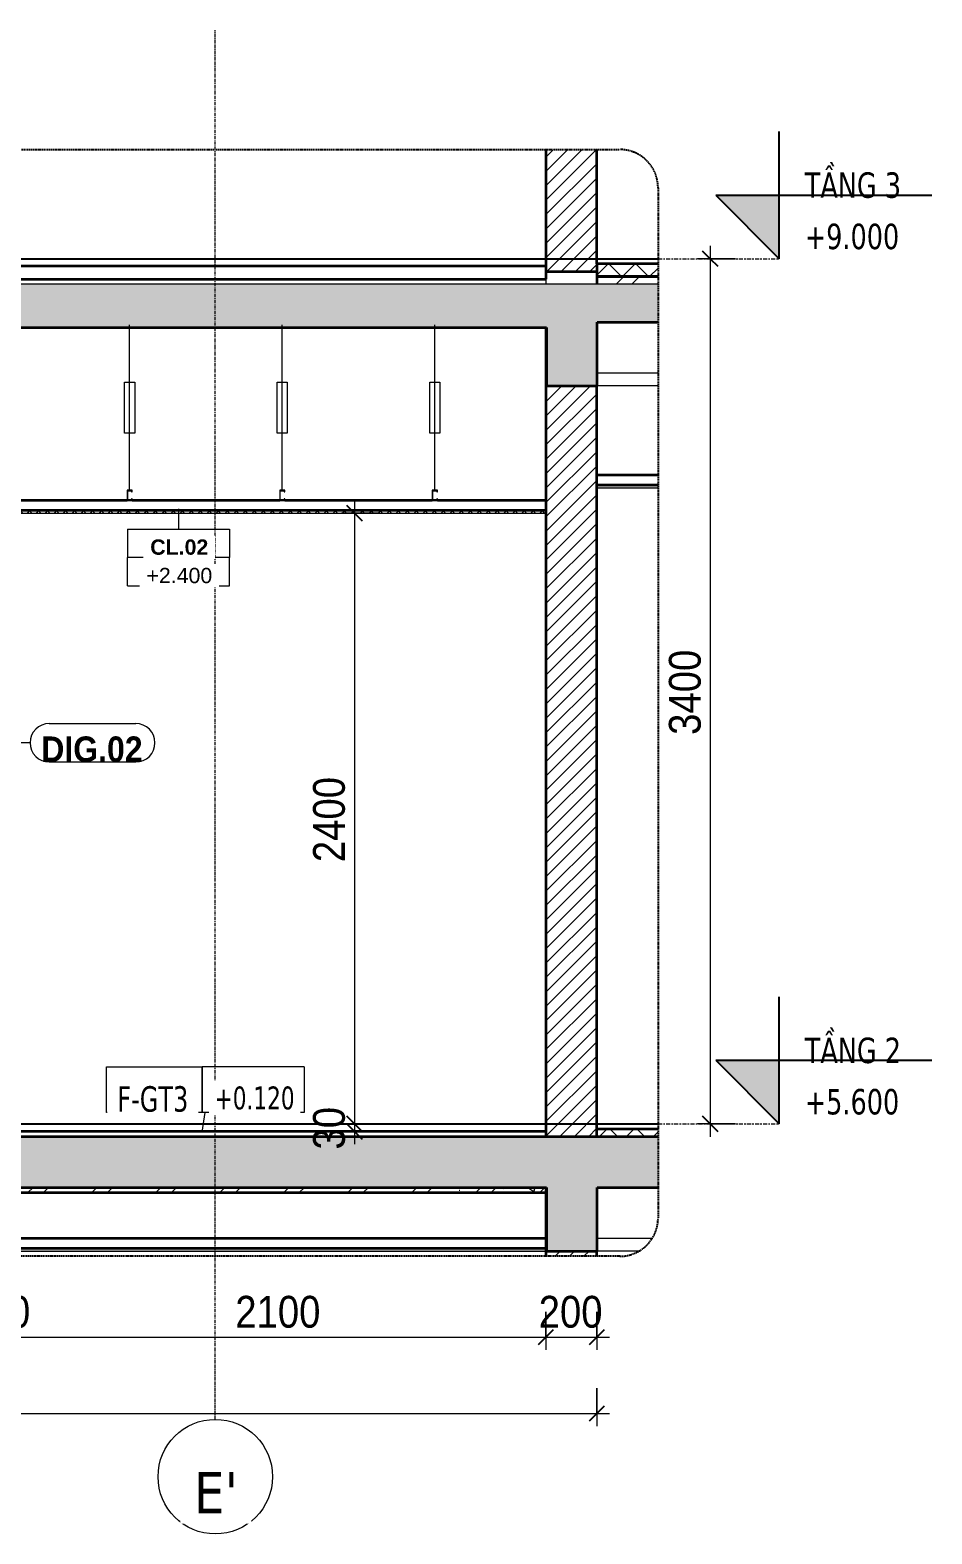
# Model space of a CAD drawing. Header units: millimetres. Extents: x 41758 to 237109, y 3795 to 78637.
# Drawn here: x 80282 to 83827, y 3989 to 9898 of the extents above; entities that cross this region are included whole.
import ezdxf

# ---------------------------------------------------------------- set-up
doc = ezdxf.new("R2010")
doc.units = ezdxf.units.MM
for name, pattern in [('Centre', [31.75, 6.35, -4.7625, 15.875, -4.7625]), ('Grid Line', [22.225, 12.7, -3.175, 3.175, -3.175]), ('Hidden', [7.14375, 4.7625, -2.38125]), ('IMPORT-CENTER _2_', [40.64, 25.4, -5.08, 5.08, -5.08])]:
    doc.linetypes.add(name, pattern=pattern)
for name, color, linetype, lineweight in [('0-5', 130, 'Continuous', 5), ('A-ANNO-DIMS', 211, 'Continuous', 9), ('A-ANNO-DIMS-50', 211, 'Continuous', 9), ('A-CLNG-1', 250, 'Continuous', 35), ('A-CLNG-FNSH-1', 7, 'Continuous', 18), ('A-CLNG-IDEN', 151, 'Continuous', 9), ('A-CLNG-PATT-3', 13, 'Continuous', 18), ('A-CLNG-PATT-4', 9, 'Continuous', 18), ('A-DETL-GENF', 92, 'Continuous', 18), ('A-DETL-GENF-4', 9, 'Continuous', 18), ('A-DETL-GENF-5', 92, 'Hidden', 25), ('A-DETL-MEDM', 33, 'Continuous', 35), ('A-DETL-THIN', 151, 'Continuous', 18), ('A-DOOR-IDEN', 31, 'Continuous', 9), ('A-FLOR-FNSH-1', 250, 'Continuous', 35), ('A-FLOR-IDEN', 11, 'Continuous', 9), ('A-FLOR-LEVL', 51, 'Continuous', 9), ('A-FLOR-LEVL-1', 51, 'Continuous', 25), ('A-FLOR-LEVL-2', 51, 'Centre', 9), ('A-FLOR-PATT-1', 253, 'Continuous', 18), ('A-FLOR-PATT-3', 8, 'Continuous', 18), ('A-WALL-2', 250, 'Continuous', 35), ('A-WALL-3', 7, 'Continuous', 18), ('A-WALL-PATT-2', 111, 'Continuous', 18), ('G-IMPT', 8, 'Continuous', 18), ('G-IMPT-3', 8, 'IMPORT-CENTER _2_', 18), ('M-EQPM', 50, 'Continuous', 18), ('M-EQPM-2', 50, 'Continuous', 25), ('S-BEAM-2', 7, 'Continuous', 18), ('S-GRID-1', 1, 'Grid Line', 9), ('S-GRID-IDEN', 1, 'Continuous', 9)]:
    doc.layers.add(name, color=color, linetype=linetype, lineweight=lineweight)
doc.styles.add('Arial_2', font='arial.ttf', dxfattribs={"height": 60})
doc.styles.add('Arial_B_1', font='arialbd.ttf', dxfattribs={"width": 0.9, "height": 100})
doc.styles.add('Arial_B_3', font='arialbd.ttf', dxfattribs={"height": 60})
doc.styles.add('Tahoma', font='tahoma.ttf', dxfattribs={"width": 0.8, "height": 100})
doc.styles.add('Tahoma_1', font='tahoma.ttf', dxfattribs={"width": 0.8, "height": 90})
doc.styles.add('Tahoma_B', font='tahomabd.ttf', dxfattribs={"height": 162.5})
doc.styles.add('Tahoma_B_1', font='tahomabd.ttf', dxfattribs={"width": 0.85, "height": 100})
doc.styles.add('UTM Avo', font='', dxfattribs={"width": 0.9, "height": 125})
doc.styles.get('UTM Avo').set_extended_font_data('UTM Avo')
doc.dimstyles.new('1_Dim_chi_tiet_2_5', dxfattribs={"dimscale": 304.8, "dimtxt": 124.912619, "dimasz": 0.19685, "dimexe": 0.164042, "dimexo": 0.0625, "dimgap": 0.016404, "dimtad": 1, "dimdec": 0, "dimrnd": 5, "dimzin": 0, "dimdsep": 46, "dimtxsty": 'UTM Avo', "dimblk1": 'OBLIQUE', "dimblk2": 'OBLIQUE', "dimsah": 1, "dimcen": 0.09, "dimdle": 0.164042, "dimazin": 0, "dimtfac": 1, "dimtdec": 4, "dimtix": 1, "dimtmove": 0, "dimatfit": 3, "dimfxl": 0.328084, "dimfxlon": 1, "dimtvp": 1, "dimtolj": 1, "dimtzin": 0, "dimarcsym": 2})
pattern_1 = [(50, (-40688.45, 15875), (364.368, -31.878), [38.1, -419.1]), (355, (-40688.45, 15875), (-70.486, 382.113), [30.48, -335.28]), (100.451, (-40658.1, 15872.34), (293.885, 350.233), [32.38, -356.18]), (46.184, (-40688.45, 15976.6), (542.158, -84.086), [57.15, -628.65]), (96.636, (-40643.27, 15969.6), (474.805, 494.855), [48.57, -534.27]), (351.184, (-40688.45, 15976.6), (474.81, 494.85), [45.72, -502.92]), (21, (-40637.65, 15951.2), (303.2285, -204.5305), [38.1, -419.1]), (326, (-40637.65, 15951.2), (123.604, 368.376), [30.48, -335.28]), (71.451, (-40612.4, 15934.16), (426.834, 163.843), [32.38, -356.18]), (37.5, (-40688.45, 15875), (6.1766, 169.1102), [3.353, -327.863, 3.353, -337.007, -336.55]), (37.5, (-40688.45, 15875), (6.1766, 169.1102), [-671.576, 3.353, -333.197]), (7.5, (-40688.45, 15875), (133.639, 200.3615), [3.353, -190.703, 3.353, -320.243, -128.27]), (7.5, (-40688.45, 15875), (133.639, 200.3615), [-517.652, 3.353, -124.917]), (327.5, (-40801.74, 15875), (271.1818, -11.4584), [3.353, -123.647, 3.353, -392.887, -525.78]), (327.5, (-40801.74, 15875), (271.1818, -11.4584), [-523.24, 3.353, -522.427]), (317.5, (-40852.54, 15875), (296.2585, 50.853), [3.353, -161.747, 3.353, -259.791, -373.38]), (317.5, (-40852.54, 15875), (296.2585, 50.853), [-428.244, 3.353, -370.027]), (45, (-40688.45, 15875), (-125.7236, 125.7236), []), (45, (-40688.45, 16065.5), (-125.7236, 125.7236), [])]
pattern_2 = [(45, (77358.363, 15875), (-28.28427, 28.28427), [])]
pattern_3 = [(45, (77358.36, 15875), (-53.033, 53.033), []), (135, (77358.36, 15875), (-53.033, -53.033), [])]
pattern_4 = [(0, (77358.36, 15875), (406.4, 101.6), [16.764, -288.036, 16.764, -288.036, -1625.6]), (0, (77358.36, 15875), (406.4, 101.6), [-609.6, 16.764, -592.836, 16.764, -288.036, -711.2]), (0, (77358.36, 15875), (406.4, 101.6), [-1524, 16.764, -186.436, 16.764, -491.236]), (120, (77510.76, 15925.8), (-291.1882, 301.1527), [16.764, -288.036, 16.764, -288.036, -1625.6]), (120, (77510.76, 15925.8), (-291.1882, 301.1527), [-609.6, 16.764, -592.836, 16.764, -288.036, -711.2]), (120, (77510.76, 15925.8), (-291.1882, 301.1527), [-1524, 16.764, -186.436, 16.764, -491.236]), (240, (77561.56, 16129), (-115.2118, -402.7527), [16.764, -288.036, 16.764, -288.036, -1625.6]), (240, (77561.56, 16129), (-115.2118, -402.7527), [-609.6, 16.764, -592.836, 16.764, -288.036, -711.2]), (240, (77561.56, 16129), (-115.2118, -402.7527), [-1524, 16.764, -186.436, 16.764, -491.236])]

# ---------------------------------------------------------------- blocks, each defined once
blk = doc.blocks.new('NCV_TKTC_KET CAU_rvt-3-TKCS_CĂN HỘ LOẠI 6 - MẶT CẮT 2')
at = {"layer": 'A-FLOR-PATT-1'}
h = blk.add_hatch(dxfattribs=at)
h.set_pattern_fill('FP_13', color=256, style=0, pattern_type=2)
h.set_pattern_definition(pattern_1)
h.paths.add_polyline_path([(-35535.2, 8900), (-35296.5, 8900), (-35296.5, 8930), (-35537.4, 8930), (-35537.4, 8900), (-35535.3, 8900)])
h = blk.add_hatch(dxfattribs=at)
h.set_pattern_fill('FP_13', color=256, style=0, pattern_type=2)
h.set_pattern_definition(pattern_1)
h.paths.add_polyline_path([(-35535.2, 8900), (-35296.5, 8900), (-35296.5, 8930), (-35537.4, 8930), (-35537.4, 8900), (-35535.3, 8900)])
h = blk.add_hatch(dxfattribs=at)
h.set_pattern_fill('FP_13', color=256, style=0, pattern_type=2)
h.set_pattern_definition(pattern_1)
h.paths.add_polyline_path([(-37938.6, 5330), (-35737.4, 5330), (-35737.4, 5350), (-37938.6, 5350)])
h = blk.add_hatch(dxfattribs=at)
h.set_pattern_fill('FP_13', color=256, style=0, pattern_type=2)
h.set_pattern_definition(pattern_1)
h.paths.add_polyline_path([(-37938.6, 5330), (-35737.4, 5330), (-35737.4, 5350), (-37938.6, 5350)])
at = {"layer": 'A-FLOR-FNSH-1'}
for p, q in [((-35296.5, 8930), (-35537.4, 8930)), ((-35537.4, 8930), (-35537.4, 8900)), ((-37938.6, 5330), (-35735.3, 5330))]:
    blk.add_line(p, q, dxfattribs=at)
at = {"layer": 'S-BEAM-2'}
for p, q in [((-35296.5, 8550), (-35535.2, 8550)), ((-35296.5, 8500), (-35534.9, 8500)), ((-35320.4, 5150), (-35535.2, 5150)), ((-35371.7, 5100), (-35534.9, 5100))]:
    blk.add_line(p, q, dxfattribs=at)
blk = doc.blocks.new('NCV_TKTC_TANG 2_rvt-3-TKCS_CĂN HỘ LOẠI 6 - MẶT CẮT 2')
at = {"layer": 'A-CLNG-PATT-4'}
h = blk.add_hatch(dxfattribs=at)
h.set_pattern_fill('FP_15', color=256, style=0, pattern_type=2)
h.set_pattern_definition([(45, (-40688.452, 15875), (-17.67767, 17.67767), []), (135, (-40688.452, 15875), (-17.67767, -17.67767), [])])
h.paths.add_polyline_path([(-37836.9, 8000), (-35737.4, 8000), (-35737.4, 8010), (-37836.9, 8010)])
at = {"layer": 'A-CLNG-1'}
for p, q in [((-37383.8, 8050), (-37836.9, 8050)), ((-36783.8, 8050), (-37363.8, 8050)), ((-36183.8, 8050), (-36763.8, 8050)), ((-35736.9, 8050), (-36163.8, 8050)), ((-35736.9, 8010), (-35736.9, 8050)), ((-35736.9, 8010), (-37836.9, 8010))]:
    blk.add_line(p, q, dxfattribs=at)
at = {"layer": 'A-CLNG-FNSH-1'}
for p, q in [((-37836.9, 8000), (-35736.9, 8000)), ((-35736.9, 8000), (-35736.9, 8010))]:
    blk.add_line(p, q, dxfattribs=at)
at = {"layer": 'A-FLOR-FNSH-1'}
for p, q in [((-35736.9, 5570), (-37836.9, 5570)), ((-35736.9, 5550), (-35736.9, 5570))]:
    blk.add_line(p, q, dxfattribs=at)
blk = doc.blocks.new('NCV_TKTC_TANG 3 - 4_rvt-4-TKCS_CĂN HỘ LOẠI 6 - MẶT CẮT 2')
at = {"layer": 'A-FLOR-FNSH-1'}
for p, q in [((-35736.9, 8970), (-37836.9, 8970)), ((-35736.9, 8920), (-35736.9, 8970)), ((-37836.9, 8920), (-35736.9, 8920))]:
    blk.add_line(p, q, dxfattribs=at)
at = {"layer": 'A-WALL-3'}
blk.add_line((-35736.9, 8900), (-35736.9, 8920), dxfattribs=at)
blk = doc.blocks.new('TKTC_XREF_251221_MB TANG 2-7 - TKTC_XREF_260130_MB TANG 2-5_dwg_$cc-4746808-TKCS_CĂN HỘ LOẠI 6 - MẶT CẮT 2')
at = {"layer": 'G-IMPT-3'}
for p, q in [((-45618.5, 5600), (-45465.5, 5600)), ((-45542, 5600), (-45542, 5600))]:
    blk.add_line(p, q, dxfattribs=at)
at = {"layer": 'M-EQPM'}
for p, q in [((-45542, 5600), (-45596, 5600)), ((-45596, 5600), (-45542, 5600)), ((-45542, 5600), (-45554.5, 5600)), ((-45554.5, 5600), (-45542, 5600)), ((-45542, 5600), (-45529.4, 5600)), ((-45529.4, 5600), (-45542, 5600)), ((-45485.1, 5600), (-45485.1, 5600))]:
    blk.add_line(p, q, dxfattribs=at)
blk = doc.blocks.new('TKTC_XREF_251221_MB TANG 2-7 - TKTC_XREF_260130_MB TANG 2-5_dwg_CUM U_DN100-4746796-TKCS_CĂN HỘ LOẠI 6 - MẶT CẮT 2')
at = {"layer": 'G-IMPT'}
for p, q in [((-45542, 5600), (-45609.1, 5600)), ((-45609.1, 5600), (-45542, 5600)), ((-45542, 5600), (-45601.3, 5600)), ((-45601.3, 5600), (-45542, 5600)), ((-45542, 5600), (-45542, 5600)), ((-45477.1, 5600), (-45542, 5600)), ((-45477.1, 5600), (-45542, 5600)), ((-45477.1, 5600), (-45542, 5600)), ((-45477.1, 5600), (-45542, 5600)), ((-45475.2, 5600), (-45477.1, 5600)), ((-45477.1, 5600), (-45475.2, 5600)), ((-45475.2, 5600), (-45477.1, 5600)), ((-45477.1, 5600), (-45475.2, 5600)), ((-45470.4, 5600), (-45475.2, 5600)), ((-45475.2, 5600), (-45470.4, 5600)), ((-45475.2, 5600), (-45470.4, 5600)), ((-45475.2, 5600), (-45470.4, 5600)), ((-45470.4, 5600), (-45475.2, 5600)), ((-45475.2, 5600), (-45470.4, 5600)), ((-45475.2, 5600), (-45470.4, 5600)), ((-45475.2, 5600), (-45470.4, 5600)), ((-45470.4, 5600), (-45470.4, 5600)), ((-45470.4, 5600), (-45470.4, 5600)), ((-45469.5, 5600), (-45464, 5600)), ((-45464, 5600), (-45469.5, 5600)), ((-45469.5, 5600), (-45464, 5600)), ((-45464, 5600), (-45469.5, 5600)), ((-45463.1, 5600), (-45464, 5600)), ((-45464, 5600), (-45463.1, 5600)), ((-45463.1, 5600), (-45464, 5600)), ((-45464, 5600), (-45463.1, 5600))]:
    blk.add_line(p, q, dxfattribs=at)
blk = doc.blocks.new('TKTC_XREF_251221_MB TANG 2-7 - TKTC_XREF_260130_MB TANG 2-5_dwg_THU NUOC - THU NUOC-444531-TKCS_MB TẦNG 1-4746804-TKCS_CĂN HỘ LOẠI 6 - MẶT CẮT 2')
at = {"layer": 'G-IMPT'}
for p, q in [((-45708.7, 5600), (-45858.7, 5600)), ((-45858.7, 5600), (-45708.7, 5600)), ((-45733.7, 5600), (-45833.7, 5600)), ((-45833.7, 5600), (-45733.7, 5600)), ((-45817.7, 5600), (-45823.7, 5600)), ((-45823.7, 5600), (-45817.7, 5600)), ((-45811.3, 5600), (-45805.3, 5600)), ((-45805.3, 5600), (-45811.3, 5600)), ((-45798.9, 5600), (-45792.9, 5600)), ((-45792.9, 5600), (-45798.9, 5600)), ((-45786.9, 5600), (-45780.9, 5600)), ((-45780.9, 5600), (-45786.9, 5600)), ((-45786.9, 5600), (-45780.9, 5600)), ((-45780.9, 5600), (-45786.9, 5600)), ((-45783.7, 5600), (-45783.7, 5600)), ((-45783.7, 5600), (-45783.7, 5600)), ((-45783.7, 5600), (-45783.7, 5600)), ((-45783.7, 5600), (-45783.7, 5600)), ((-45768.4, 5600), (-45774.4, 5600)), ((-45774.4, 5600), (-45768.4, 5600)), ((-45756, 5600), (-45762, 5600)), ((-45762, 5600), (-45756, 5600)), ((-45749.6, 5600), (-45743.6, 5600)), ((-45743.6, 5600), (-45749.6, 5600))]:
    blk.add_line(p, q, dxfattribs=at)
blk = doc.blocks.new('TKTC_XREF_251221_MB TANG 2-7 - TKTC_XREF_251221_MB TANG 2-7-2039446-TKCS_CĂN HỘ LOẠI 6 - MẶT CẮT 2')
at = {"layer": 'M-EQPM'}
for p, q in [((-37436.7, 5600), (-37287.1, 5600)), ((-37287.1, 5600), (-37436.7, 5600)), ((-37286.9, 5600), (-37237.2, 5600)), ((-37237.2, 5600), (-37286.9, 5600))]:
    blk.add_line(p, q, dxfattribs=at)
at = {"layer": 'M-EQPM-2'}
blk.add_line((-46248.6, 5600), (-35296.5, 5600), dxfattribs=at)
for name, p in [('TKTC_XREF_251221_MB TANG 2-7 - TKTC_XREF_260130_MB TANG 2-5_dwg_THU NUOC - THU NUOC-444531-TKCS_MB TẦNG 1-4746804-TKCS_CĂN HỘ LOẠI 6 - MẶT CẮT 2', (8200, 0)), ('TKTC_XREF_251221_MB TANG 2-7 - TKTC_XREF_260130_MB TANG 2-5_dwg_$cc-4746808-TKCS_CĂN HỘ LOẠI 6 - MẶT CẮT 2', (8190, 0)), ('TKTC_XREF_251221_MB TANG 2-7 - TKTC_XREF_260130_MB TANG 2-5_dwg_CUM U_DN100-4746796-TKCS_CĂN HỘ LOẠI 6 - MẶT CẮT 2', (8190, 0))]:
    blk.add_blockref(name, p)
blk = doc.blocks.new('TKTC_XREF_251221_MB TANG 2-7 - TKTC_XREF_251221_MB TANG 2-7-V49-TKCS_CĂN HỘ LOẠI 6 - MẶT CẮT 2')
at = {"layer": 'M-EQPM'}
for p, q in [((-37436.7, 9000), (-37287.1, 9000)), ((-37287.1, 9000), (-37436.7, 9000)), ((-37286.9, 9000), (-37237.2, 9000)), ((-37237.2, 9000), (-37286.9, 9000))]:
    blk.add_line(p, q, dxfattribs=at)
at = {"layer": 'M-EQPM-2'}
blk.add_line((-46248.6, 9000), (-35296.5, 9000), dxfattribs=at)
for name, p in [('TKTC_XREF_251221_MB TANG 2-7 - TKTC_XREF_260130_MB TANG 2-5_dwg_THU NUOC - THU NUOC-444531-TKCS_MB TẦNG 1-4746804-TKCS_CĂN HỘ LOẠI 6 - MẶT CẮT 2', (8200, 3400)), ('TKTC_XREF_251221_MB TANG 2-7 - TKTC_XREF_260130_MB TANG 2-5_dwg_$cc-4746808-TKCS_CĂN HỘ LOẠI 6 - MẶT CẮT 2', (8190, 3400)), ('TKTC_XREF_251221_MB TANG 2-7 - TKTC_XREF_260130_MB TANG 2-5_dwg_CUM U_DN100-4746796-TKCS_CĂN HỘ LOẠI 6 - MẶT CẮT 2', (8190, 3400))]:
    blk.add_blockref(name, p)
blk = doc.blocks.new('BORDER VIEW - BORDER VIEW-2612443-TKCS_CĂN HỘ LOẠI 6 - MẶT CẮT 2')
at = {"layer": 'A-DETL-GENF-5'}
for p, q in [((-46098.6, 9428.9), (-35446.5, 9428.9)), ((-35296.5, 9278.9), (-35296.5, 5230)), ((-35446.5, 5080), (-46098.6, 5080))]:
    blk.add_line(p, q, dxfattribs=at)
for centre, start, end in [((-35446.5, 9278.9), 0, 90), ((-35446.5, 5230), 270, 0)]:
    blk.add_arc(centre, 150, start, end, dxfattribs=at)
blk = doc.blocks.new('Repeating Detail - THANH TREO TRẦN 650-4103126-TKCS_CĂN HỘ LOẠI 6 - MẶT CẮT 2')
at = {"layer": 'A-DETL-GENF'}
for points in [[(-37366.3, 8050), (-37363.8, 8050), (-37363.8, 8056), (-37366.3, 8056), (-37366.3, 8052.5), (-37381.3, 8052.5), (-37381.3, 8087.5), (-37366.3, 8087.5), (-37366.3, 8084), (-37363.8, 8084), (-37363.8, 8090), (-37383.8, 8090), (-37383.8, 8050), (-37381.3, 8050)], [(-36781.3, 8050), (-36763.8, 8050), (-36763.8, 8056), (-36766.3, 8056), (-36766.3, 8052.5), (-36781.3, 8052.5), (-36781.3, 8087.5), (-36766.3, 8087.5), (-36766.3, 8084), (-36763.8, 8084), (-36763.8, 8090), (-36783.8, 8090), (-36783.8, 8050)], [(-36166.3, 8050), (-36163.8, 8050), (-36163.8, 8056), (-36166.3, 8056), (-36166.3, 8052.5), (-36181.3, 8052.5), (-36181.3, 8087.5), (-36166.3, 8087.5), (-36166.3, 8084), (-36163.8, 8084), (-36163.8, 8090), (-36183.8, 8090), (-36183.8, 8050), (-36181.3, 8050)]]:
    blk.add_hatch(color=256, dxfattribs=at).paths.add_polyline_path(points)
for p, q in [((-37373.8, 8090), (-37373.8, 8740)), ((-36773.8, 8090), (-36773.8, 8740)), ((-36173.8, 8090), (-36173.8, 8740)), ((-37393.8, 8515), (-37353.8, 8515)), ((-37393.8, 8315), (-37393.8, 8515)), ((-37353.8, 8515), (-37353.8, 8315)), ((-36793.8, 8515), (-36753.8, 8515)), ((-36793.8, 8315), (-36793.8, 8515)), ((-36753.8, 8515), (-36753.8, 8315)), ((-36193.8, 8515), (-36153.8, 8515)), ((-36193.8, 8315), (-36193.8, 8515)), ((-36153.8, 8515), (-36153.8, 8315)), ((-37353.8, 8315), (-37393.8, 8315)), ((-36753.8, 8315), (-36793.8, 8315)), ((-36153.8, 8315), (-36193.8, 8315)), ((-37363.8, 8090), (-37383.8, 8090)), ((-37383.8, 8090), (-37383.8, 8050)), ((-37363.8, 8090), (-37383.8, 8090)), ((-37383.8, 8090), (-37383.8, 8050)), ((-37383.8, 8050), (-37363.8, 8050)), ((-37383.8, 8050), (-37363.8, 8050)), ((-37381.3, 8087.5), (-37366.3, 8087.5)), ((-37381.3, 8052.5), (-37381.3, 8087.5)), ((-37381.3, 8052.5), (-37381.3, 8087.5)), ((-37381.3, 8087.5), (-37366.3, 8087.5)), ((-37366.3, 8052.5), (-37381.3, 8052.5)), ((-37366.3, 8052.5), (-37381.3, 8052.5)), ((-37366.3, 8087.5), (-37366.3, 8084)), ((-37366.3, 8087.5), (-37366.3, 8084)), ((-37366.3, 8084), (-37363.8, 8084)), ((-37366.3, 8084), (-37363.8, 8084)), ((-37363.8, 8056), (-37366.3, 8056)), ((-37366.3, 8056), (-37366.3, 8052.5)), ((-37363.8, 8056), (-37366.3, 8056)), ((-37366.3, 8056), (-37366.3, 8052.5)), ((-37363.8, 8084), (-37363.8, 8090)), ((-37363.8, 8084), (-37363.8, 8090)), ((-37363.8, 8050), (-37363.8, 8056)), ((-37363.8, 8050), (-37363.8, 8056)), ((-36763.8, 8090), (-36783.8, 8090)), ((-36783.8, 8090), (-36783.8, 8050)), ((-36763.8, 8090), (-36783.8, 8090)), ((-36783.8, 8090), (-36783.8, 8050)), ((-36783.8, 8050), (-36763.8, 8050)), ((-36783.8, 8050), (-36763.8, 8050)), ((-36781.3, 8087.5), (-36766.3, 8087.5)), ((-36781.3, 8052.5), (-36781.3, 8087.5)), ((-36781.3, 8052.5), (-36781.3, 8087.5)), ((-36781.3, 8087.5), (-36766.3, 8087.5)), ((-36766.3, 8052.5), (-36781.3, 8052.5)), ((-36766.3, 8052.5), (-36781.3, 8052.5)), ((-36766.3, 8087.5), (-36766.3, 8084)), ((-36766.3, 8087.5), (-36766.3, 8084)), ((-36766.3, 8084), (-36763.8, 8084)), ((-36766.3, 8084), (-36763.8, 8084)), ((-36763.8, 8056), (-36766.3, 8056)), ((-36766.3, 8056), (-36766.3, 8052.5)), ((-36763.8, 8056), (-36766.3, 8056)), ((-36766.3, 8056), (-36766.3, 8052.5)), ((-36763.8, 8084), (-36763.8, 8090)), ((-36763.8, 8084), (-36763.8, 8090)), ((-36763.8, 8050), (-36763.8, 8056)), ((-36763.8, 8050), (-36763.8, 8056)), ((-36163.8, 8090), (-36183.8, 8090)), ((-36183.8, 8090), (-36183.8, 8050)), ((-36163.8, 8090), (-36183.8, 8090)), ((-36183.8, 8090), (-36183.8, 8050)), ((-36183.8, 8050), (-36163.8, 8050)), ((-36183.8, 8050), (-36163.8, 8050)), ((-36181.3, 8087.5), (-36166.3, 8087.5)), ((-36181.3, 8052.5), (-36181.3, 8087.5)), ((-36181.3, 8052.5), (-36181.3, 8087.5)), ((-36181.3, 8087.5), (-36166.3, 8087.5)), ((-36166.3, 8052.5), (-36181.3, 8052.5)), ((-36166.3, 8052.5), (-36181.3, 8052.5)), ((-36166.3, 8087.5), (-36166.3, 8084)), ((-36166.3, 8087.5), (-36166.3, 8084)), ((-36166.3, 8084), (-36163.8, 8084)), ((-36166.3, 8084), (-36163.8, 8084)), ((-36163.8, 8056), (-36166.3, 8056)), ((-36166.3, 8056), (-36166.3, 8052.5)), ((-36163.8, 8056), (-36166.3, 8056)), ((-36166.3, 8056), (-36166.3, 8052.5)), ((-36163.8, 8084), (-36163.8, 8090)), ((-36163.8, 8084), (-36163.8, 8090)), ((-36163.8, 8050), (-36163.8, 8056)), ((-36163.8, 8050), (-36163.8, 8056))]:
    blk.add_line(p, q, dxfattribs=at)
blk = doc.blocks.new('Level - CAO ĐỘ LEVEL-350587-TKCS_CĂN HỘ LOẠI 6 - MẶT CẮT 2')
at = {"layer": 'A-FLOR-LEVL'}
blk.add_hatch(color=256, dxfattribs=at).paths.add_polyline_path([(-34819.8, 5850), (-34819.8, 5600), (-35069.8, 5850)])
at = {"layer": 'A-FLOR-LEVL-1'}
for p, q in [((-34819.8, 5600), (-34819.8, 6100)), ((-35069.8, 5850), (-34819.8, 5600)), ((-35069.8, 5850), (-34219.8, 5850))]:
    blk.add_line(p, q, dxfattribs=at)
blk = doc.blocks.new('Grid - M_Grid Head - Circle-353313-TKCS_CĂN HỘ LOẠI 6 - MẶT CẮT 2')
at = {"layer": 'S-GRID-IDEN'}
blk.add_circle((-39236.9, 4214), 225, dxfattribs=at)
blk = doc.blocks.new('STN_Door Tag - STN_Door Tag-1788670-TKCS_CĂN HỘ LOẠI 6 - MẶT CẮT 2')
at = {"layer": 'A-DOOR-IDEN'}
for p, q in [((-37689.6, 7173.3), (-37349.5, 7173.3)), ((-37689.6, 7022.4), (-37349.5, 7022.4))]:
    blk.add_line(p, q, dxfattribs=at)
for centre, start, end in [((-37689.6, 7097.9), 90, 270), ((-37349.5, 7097.9), 270, 90)]:
    blk.add_arc(centre, 75.5, start, end, dxfattribs=at)
blk = doc.blocks.new('DIMBLOCK82-TKCS_CĂN HỘ LOẠI 6 - MẶT CẮT 2')
at = {"layer": 'A-ANNO-DIMS-50'}
for p, q in [((80109.9, 4862.1), (80109.9, 4712.1)), ((80109.9, 4762.1), (80109.9, 4862.1)), ((80209.9, 4862.1), (80209.9, 4712.1)), ((80209.9, 4762.1), (80209.9, 4862.1)), ((80109.9, 4762.1), (80209.9, 4762.1))]:
    blk.add_line(p, q, dxfattribs=at)
at = {"layer": 'A-ANNO-DIMS-50', "lineweight": 25}
for p, q in [((80109.9, 4762.1), (80139.9, 4792.1)), ((80209.9, 4762.1), (80239.9, 4792.1)), ((80109.9, 4762.1), (80079.9, 4732.1)), ((80209.9, 4762.1), (80179.9, 4732.1))]:
    blk.add_line(p, q, dxfattribs=at)
at = {"layer": 'A-ANNO-DIMS-50', "color": 0, "insert": (80031.5, 4924.5), "char_height": 125, "width": 308.118, "attachment_point": 1, "line_spacing_factor": 1.110334, "style": 'UTM Avo'}
blk.add_mtext('100', dxfattribs=at)
blk = doc.blocks.new('_Oblique')
at = {"color": 0, "linetype": 'ByBlock', "lineweight": -2}
blk.add_line((-0.5, -0.5), (0.5, 0.5), dxfattribs=at)
blk = doc.blocks.new('DIMBLOCK83-TKCS_CĂN HỘ LOẠI 6 - MẶT CẮT 2')
at = {"layer": 'A-ANNO-DIMS-50'}
for p, q in [((80209.9, 4862.1), (80209.9, 4712.1)), ((80209.9, 4762.1), (80209.9, 4862.1)), ((82309.5, 4862.1), (82309.5, 4712.1)), ((82309.5, 4762.1), (82309.5, 4862.1)), ((80209.9, 4762.1), (82309.5, 4762.1))]:
    blk.add_line(p, q, dxfattribs=at)
at = {"layer": 'A-ANNO-DIMS-50', "lineweight": 25}
for p, q in [((80209.9, 4762.1), (80239.9, 4792.1)), ((82309.5, 4762.1), (82339.5, 4792.1)), ((80209.9, 4762.1), (80179.9, 4732.1)), ((82309.5, 4762.1), (82279.5, 4732.1))]:
    blk.add_line(p, q, dxfattribs=at)
at = {"layer": 'A-ANNO-DIMS-50', "color": 0, "insert": (81088.5, 4924.5), "char_height": 125, "width": 410.824, "attachment_point": 1, "line_spacing_factor": 1.110334, "style": 'UTM Avo'}
blk.add_mtext('2100', dxfattribs=at)
blk = doc.blocks.new('DIMBLOCK84-TKCS_CĂN HỘ LOẠI 6 - MẶT CẮT 2')
at = {"layer": 'A-ANNO-DIMS-50'}
for p, q in [((82309.5, 4862.1), (82309.5, 4712.1)), ((82309.5, 4762.1), (82309.5, 4862.1)), ((82509.5, 4862.1), (82509.5, 4712.1)), ((82509.5, 4762.1), (82509.5, 4862.1)), ((82309.5, 4762.1), (82559.5, 4762.1))]:
    blk.add_line(p, q, dxfattribs=at)
at = {"layer": 'A-ANNO-DIMS-50', "lineweight": 25}
for p, q in [((82309.5, 4762.1), (82339.5, 4792.1)), ((82509.5, 4762.1), (82539.5, 4792.1)), ((82309.5, 4762.1), (82279.5, 4732.1)), ((82509.5, 4762.1), (82479.5, 4732.1))]:
    blk.add_line(p, q, dxfattribs=at)
at = {"layer": 'A-ANNO-DIMS-50', "color": 0, "insert": (82281.1, 4924.5), "char_height": 125, "width": 308.118, "attachment_point": 1, "line_spacing_factor": 1.110334, "style": 'UTM Avo'}
blk.add_mtext('200', dxfattribs=at)
blk = doc.blocks.new('DIMBLOCK85-TKCS_CĂN HỘ LOẠI 6 - MẶT CẮT 2')
at = {"layer": 'A-ANNO-DIMS-50'}
for p, q in [((72309.8, 4562.1), (72309.8, 4412.1)), ((72309.8, 4462.1), (72309.8, 4562.1)), ((82509.5, 4562.1), (82509.5, 4412.1)), ((82509.5, 4462.1), (82509.5, 4562.1)), ((72259.8, 4462.1), (82559.5, 4462.1))]:
    blk.add_line(p, q, dxfattribs=at)
at = {"layer": 'A-ANNO-DIMS-50', "lineweight": 25}
for p, q in [((72309.8, 4462.1), (72339.8, 4492.1)), ((82509.5, 4462.1), (82539.5, 4492.1)), ((72309.8, 4462.1), (72279.8, 4432.1)), ((82509.5, 4462.1), (82479.5, 4432.1))]:
    blk.add_line(p, q, dxfattribs=at)
at = {"layer": 'A-ANNO-DIMS-50', "color": 0, "insert": (77195.7, 4624.5), "char_height": 125, "width": 513.53, "attachment_point": 1, "line_spacing_factor": 1.110334, "style": 'UTM Avo'}
blk.add_mtext('10200', dxfattribs=at)
blk = doc.blocks.new('DIMBLOCK86-TKCS_CĂN HỘ LOẠI 6 - MẶT CẮT 2')
at = {"layer": 'A-ANNO-DIMS-50'}
for p, q in [((82955.4, 9050), (82955.4, 5550)), ((83055.4, 9000), (82905.4, 9000)), ((82955.4, 9000), (83055.4, 9000)), ((83055.4, 5600), (82905.4, 5600)), ((82955.4, 5600), (83055.4, 5600))]:
    blk.add_line(p, q, dxfattribs=at)
at = {"layer": 'A-ANNO-DIMS-50', "lineweight": 25}
for p, q in [((82955.4, 9000), (82925.4, 9030)), ((82955.4, 9000), (82985.4, 8970)), ((82955.4, 5600), (82925.4, 5630)), ((82955.4, 5600), (82985.4, 5570))]:
    blk.add_line(p, q, dxfattribs=at)
at = {"layer": 'A-ANNO-DIMS-50', "color": 0, "insert": (82793, 7128.8), "char_height": 125, "width": 410.824, "attachment_point": 1, "rotation": 90, "line_spacing_factor": 1.110334, "style": 'UTM Avo'}
blk.add_mtext('3400', dxfattribs=at)
blk = doc.blocks.new('DIMBLOCK87-TKCS_CĂN HỘ LOẠI 6 - MẶT CẮT 2')
at = {"layer": 'A-ANNO-DIMS-50'}
for p, q in [((81556.6, 8050), (81556.6, 5600)), ((81656.6, 8000), (81506.6, 8000)), ((81556.6, 8000), (81656.6, 8000)), ((81656.6, 5600), (81506.6, 5600)), ((81556.6, 5600), (81656.6, 5600))]:
    blk.add_line(p, q, dxfattribs=at)
at = {"layer": 'A-ANNO-DIMS-50', "lineweight": 25}
for p, q in [((81556.6, 8000), (81526.6, 8030)), ((81556.6, 8000), (81586.6, 7970)), ((81556.6, 5600), (81526.6, 5630)), ((81556.6, 5600), (81586.6, 5570))]:
    blk.add_line(p, q, dxfattribs=at)
at = {"layer": 'A-ANNO-DIMS-50', "color": 0, "insert": (81394.2, 6628.8), "char_height": 125, "width": 410.824, "attachment_point": 1, "rotation": 90, "line_spacing_factor": 1.110334, "style": 'UTM Avo'}
blk.add_mtext('2400', dxfattribs=at)
blk = doc.blocks.new('DIMBLOCK88-TKCS_CĂN HỘ LOẠI 6 - MẶT CẮT 2')
at = {"layer": 'A-ANNO-DIMS-50', "lineweight": 25}
for p, q in [((81556.6, 5600), (81526.6, 5630)), ((81556.6, 5570), (81526.6, 5600)), ((81556.6, 5600), (81586.6, 5570)), ((81556.6, 5570), (81586.6, 5540))]:
    blk.add_line(p, q, dxfattribs=at)
at = {"layer": 'A-ANNO-DIMS-50'}
for p, q in [((81656.6, 5600), (81506.6, 5600)), ((81656.6, 5570), (81506.6, 5570)), ((81556.6, 5600), (81556.6, 5520)), ((81556.6, 5600), (81656.6, 5600)), ((81556.6, 5570), (81656.6, 5570))]:
    blk.add_line(p, q, dxfattribs=at)
at = {"layer": 'A-ANNO-DIMS-50', "color": 0, "insert": (81394.2, 5499.4), "char_height": 125, "width": 205.412, "attachment_point": 1, "rotation": 90, "line_spacing_factor": 1.110334, "style": 'UTM Avo'}
blk.add_mtext('30', dxfattribs=at)
blk = doc.blocks.new('TAG SAN - TTG - TAG FFL-4075299-TKCS_CĂN HỘ LOẠI 6 - MẶT CẮT 2')
at = {"layer": 'A-FLOR-IDEN'}
for p, q in [((-42146.7, 5673.9), (-42146.7, 5852.7)), ((-42146.7, 5852.7), (-41770.7, 5852.7)), ((-41770.7, 5852.7), (-41770.7, 5673.9)), ((-41370.7, 5852.7), (-41770.7, 5852.7)), ((-41770.7, 5673.9), (-41770.7, 5852.7)), ((-41370.7, 5852.7), (-41370.7, 5673.9)), ((-41770.7, 5673.9), (-42146.7, 5673.9)), ((-41370.7, 5673.9), (-41770.7, 5673.9))]:
    blk.add_line(p, q, dxfattribs=at)
blk = doc.blocks.new('M_Ceiling Tag w Height - M_Ceiling Tag w Height-4076435-TKCS_CĂN HỘ LOẠI 6 - MẶT CẮT 2')
at = {"layer": 'A-CLNG-IDEN'}
for p, q in [((-37381.8, 7937.5), (-37381.8, 7826.3)), ((-37381.8, 7937.5), (-36980.6, 7937.5)), ((-36980.6, 7937.5), (-36980.6, 7826.3)), ((-37381.8, 7715), (-37381.8, 7826.3)), ((-36980.6, 7826.3), (-37381.8, 7826.3)), ((-36980.6, 7715), (-36980.6, 7826.3)), ((-37381.8, 7715), (-36980.6, 7715))]:
    blk.add_line(p, q, dxfattribs=at)

msp = doc.modelspace()

# ---------------------------------------------------------------- hatches: boundary and pattern name
at = {"layer": 'A-CLNG-PATT-3'}
h = msp.add_hatch(dxfattribs=at)
h.set_pattern_fill('FP_16', color=256, style=0, pattern_type=2)
h.set_pattern_definition(pattern_4)
h.paths.add_polyline_path([(82750.3, 8100), (82750.3, 8110), (82509.5, 8110), (82509.5, 8100)])
h.paths.add_polyline_path([(72309.5, 8100), (72309.5, 8110), (71798.2, 8110), (71798.2, 8100), (72281.3, 8100)])
h = msp.add_hatch(dxfattribs=at)
h.set_pattern_fill('FP_16', color=256, style=0, pattern_type=2)
h.set_pattern_definition(pattern_4)
h.paths.add_polyline_path([(76937.9, 5100), (77811.2, 5100), (77811.2, 5110), (73811.5, 5110), (73811.5, 5100), (76568.2, 5100)])
h.paths.add_polyline_path([(82309.5, 5100), (82309.5, 5110), (78111.2, 5110), (78111.2, 5100), (81981.4, 5100)])
h.paths.add_polyline_path([(72364.4, 5100), (73511.5, 5100), (73511.5, 5110), (72209.9, 5110), (72209.9, 5100), (72322.6, 5100)])
at = {"layer": 'A-DETL-GENF-4'}
h = msp.add_hatch(dxfattribs=at)
h.set_pattern_fill('FP_13', color=256, style=0, pattern_type=2)
h.set_pattern_definition([(50, (77358.36, 15875), (364.368, -31.878), [38.1, -419.1]), (355, (77358.36, 15875), (-70.486, 382.113), [30.48, -335.28]), (100.451, (77388.73, 15872.34), (293.885, 350.233), [32.38, -356.18]), (46.184, (77358.36, 15976.6), (542.158, -84.086), [57.15, -628.65]), (96.636, (77403.54, 15969.6), (474.805, 494.855), [48.57, -534.27]), (351.184, (77358.36, 15976.6), (474.81, 494.85), [45.72, -502.92]), (21, (77409.16, 15951.2), (303.2285, -204.5305), [38.1, -419.1]), (326, (77409.16, 15951.2), (123.604, 368.376), [30.48, -335.28]), (71.451, (77434.43, 15934.16), (426.834, 163.843), [32.38, -356.18]), (37.5, (77358.36, 15875), (6.1766, 169.1102), [3.353, -327.863, 3.353, -337.007, -336.55]), (37.5, (77358.36, 15875), (6.1766, 169.1102), [-671.576, 3.353, -333.197]), (7.5, (77358.36, 15875), (133.639, 200.3615), [3.353, -190.703, 3.353, -320.243, -128.27]), (7.5, (77358.36, 15875), (133.639, 200.3615), [-517.652, 3.353, -124.917]), (327.5, (77245.08, 15875), (271.1818, -11.4584), [3.353, -123.647, 3.353, -392.887, -525.78]), (327.5, (77245.08, 15875), (271.1818, -11.4584), [-523.24, 3.353, -522.427]), (317.5, (77194.28, 15875), (296.2585, 50.853), [3.353, -161.747, 3.353, -259.791, -373.38]), (317.5, (77194.28, 15875), (296.2585, 50.853), [-428.244, 3.353, -370.027]), (45, (77358.36, 15875), (-125.7236, 125.7236), []), (45, (77358.36, 16065.5), (-125.7236, 125.7236), [])])
h.paths.add_polyline_path([(78077.7, 5080), (78111.2, 5080), (78111.2, 5350), (82311.5, 5350), (82311.5, 5100), (82511.5, 5100), (82511.7, 5350), (82750.3, 5350), (82750.3, 5550), (71798.2, 5550), (71798.2, 5350), (72309.8, 5350), (72309.8, 5150), (72509.8, 5150), (72509.8, 5330), (73511.5, 5330), (73511.5, 5080), (73811.5, 5080), (73811.5, 5330), (77811.2, 5330), (77811.2, 5080), (78008.5, 5080)])
h.paths.add_polyline_path([(73811.5, 8350), (73811.5, 8735), (74709.9, 8735), (74709.9, 8785), (77811.2, 8785), (77811.2, 8350), (78111.2, 8350), (78111.2, 8785), (80111.2, 8785), (80111.2, 8730), (82311.5, 8730), (82311.5, 8500), (82511.5, 8500), (82511.7, 8750), (82750.3, 8750), (82750.3, 8900), (80209.9, 8900), (80209.9, 8950), (74509.9, 8950), (74509.9, 8900), (72509.8, 8900), (72509.8, 8950), (71798.2, 8950), (71798.2, 8760), (72309.8, 8760), (72309.8, 8550), (72509.8, 8550), (72509.9, 8735), (73511.5, 8735), (73511.5, 8350), (73594.2, 8350)])
at = {"layer": 'A-FLOR-PATT-3'}
h = msp.add_hatch(dxfattribs=at)
h.set_pattern_fill('FP_17', color=256, style=0, pattern_type=2)
h.set_pattern_definition(pattern_3)
h.paths.add_polyline_path([(82509.5, 8930), (82750.3, 8930), (82750.3, 8980), (82509.5, 8980), (82509.5, 8950)])
h.paths.add_polyline_path([(72309.8, 8950), (72309.8, 8980), (71798.2, 8980), (71798.2, 8950), (72302.1, 8950)])
h = msp.add_hatch(dxfattribs=at)
h.set_pattern_fill('FP_17', color=256, style=0, pattern_type=2)
h.set_pattern_definition(pattern_3)
h.paths.add_polyline_path([(72309.8, 5550), (72309.8, 5580), (71798.2, 5580), (71798.2, 5550), (72299.8, 5550)])
h.paths.add_polyline_path([(82511.5, 5550), (82750.3, 5550), (82750.3, 5580), (82509.5, 5580), (82509.5, 5550)])
at = {"layer": 'A-WALL-PATT-2'}
h = msp.add_hatch(dxfattribs=at)
h.set_pattern_fill('FP_12', color=256, style=0, pattern_type=2)
h.set_pattern_definition(pattern_2)
h.paths.add_polyline_path([(82309.5, 8950), (82509.5, 8950), (82509.5, 9428.9), (82309.5, 9428.9), (82309.5, 9160.4)])
h = msp.add_hatch(dxfattribs=at)
h.set_pattern_fill('FP_12', color=256, style=0, pattern_type=2)
h.set_pattern_definition(pattern_2)
h.paths.add_polyline_path([(82309.9, 5550), (82509.5, 5550), (82509.5, 8500), (82311.5, 8500), (82311.5, 8730), (82309.5, 8730), (82309.5, 5550)])
h = msp.add_hatch(dxfattribs=at)
h.set_pattern_fill('FP_12', color=256, style=0, pattern_type=2)
h.set_pattern_definition(pattern_2)
h.paths.add_polyline_path([(82311.5, 5080), (82509.5, 5080), (82509.5, 5100), (82311.5, 5100), (82311.5, 5350), (82309.5, 5350), (82309.9, 5080)])

# ---------------------------------------------------------------- linework, layer by layer
at = {"layer": 'A-CLNG-1'}
for p, q in [((82750.3, 8150), (82509.5, 8150)), ((82750.3, 8110), (82509.5, 8110)), ((82309.5, 5150), (78111.2, 5150)), ((82309.5, 5110), (78111.2, 5110))]:
    msp.add_line(p, q, dxfattribs=at)
at = {"layer": 'A-CLNG-FNSH-1'}
for p, q in [((82509.5, 8100), (82750.3, 8100)), ((78111.2, 5100), (82309.5, 5100))]:
    msp.add_line(p, q, dxfattribs=at)
at = {"layer": 'A-CLNG-IDEN'}
msp.add_line((80865.6, 8017.2), (80865.6, 7937.5), dxfattribs=at)
at = {"layer": 'A-DETL-MEDM'}
for p, q in [((82511.5, 8500), (82511.5, 8750)), ((82511.5, 8750), (82750.3, 8750)), ((80111.2, 8730), (82311.5, 8730)), ((82311.5, 8730), (82311.5, 8500)), ((82311.5, 8500), (82511.5, 8500)), ((82750.3, 5550), (71798.2, 5550)), ((78111.2, 5350), (82311.5, 5350)), ((82311.5, 5350), (82311.5, 5100)), ((82511.5, 5100), (82511.5, 5350)), ((82511.5, 5350), (82750.3, 5350)), ((82311.5, 5100), (82511.5, 5100))]:
    msp.add_line(p, q, dxfattribs=at)
at = {"layer": 'A-DETL-THIN'}
msp.add_line((82750.3, 8900), (80209.9, 8900), dxfattribs=at)
at = {"layer": 'A-DOOR-IDEN'}
msp.add_line((80178.2, 7098.4), (80281.8, 7098.4), dxfattribs=at)
at = {"layer": 'A-FLOR-FNSH-1'}
for p, q in [((82750.3, 8980), (82509.5, 8980)), ((82509.5, 8980), (82509.5, 8930)), ((82509.5, 8930), (82750.3, 8930)), ((82750.3, 5580), (82509.5, 5580))]:
    msp.add_line(p, q, dxfattribs=at)
at = {"layer": 'A-FLOR-IDEN'}
msp.add_line((80958.7, 5567.3), (80970.7, 5645.5), dxfattribs=at)
at = {"layer": 'A-FLOR-LEVL-2'}
for p, q in [((71182.5, 9000), (83227, 9000)), ((71182.5, 5600), (83227, 5600))]:
    msp.add_line(p, q, dxfattribs=at)
at = {"layer": 'A-WALL-2'}
for p, q in [((82309.5, 9428.9), (82309.5, 8950)), ((82509.5, 8980), (82509.5, 9428.9)), ((82309.5, 8950), (82509.5, 8950)), ((82309.5, 8730), (82309.5, 5550)), ((82509.5, 5550), (82509.5, 8500)), ((82309.5, 5350), (82309.5, 5080)), ((82509.5, 5080), (82509.5, 5100))]:
    msp.add_line(p, q, dxfattribs=at)
at = {"layer": 'S-GRID-1'}
for p, q in [((81009.9, 8648.3), (81009.9, 9898.3)), ((81009.9, 5689), (81009.9, 8648.3)), ((81009.9, 4439), (81009.9, 5689))]:
    msp.add_line(p, q, dxfattribs=at)

# ---------------------------------------------------------------- block references
at = {"layer": '0-5'}
for name in ['NCV_TKTC_KET CAU_rvt-3-TKCS_CĂN HỘ LOẠI 6 - MẶT CẮT 2', 'NCV_TKTC_TANG 3 - 4_rvt-4-TKCS_CĂN HỘ LOẠI 6 - MẶT CẮT 2', 'NCV_TKTC_TANG 2_rvt-3-TKCS_CĂN HỘ LOẠI 6 - MẶT CẮT 2']:
    msp.add_blockref(name, (118046.8, 0), dxfattribs=at)
at = {"layer": 'A-CLNG-IDEN'}
msp.add_blockref('M_Ceiling Tag w Height - M_Ceiling Tag w Height-4076435-TKCS_CĂN HỘ LOẠI 6 - MẶT CẮT 2', (118046.8, 0), dxfattribs=at)
at = {"layer": 'A-DETL-GENF'}
for name in ['BORDER VIEW - BORDER VIEW-2612443-TKCS_CĂN HỘ LOẠI 6 - MẶT CẮT 2', 'Repeating Detail - THANH TREO TRẦN 650-4103126-TKCS_CĂN HỘ LOẠI 6 - MẶT CẮT 2']:
    msp.add_blockref(name, (118046.8, 0), dxfattribs=at)
at = {"layer": 'A-DOOR-IDEN'}
msp.add_blockref('STN_Door Tag - STN_Door Tag-1788670-TKCS_CĂN HỘ LOẠI 6 - MẶT CẮT 2', (118046.8, 0), dxfattribs=at)
at = {"layer": 'A-FLOR-IDEN'}
msp.add_blockref('TAG SAN - TTG - TAG FFL-4075299-TKCS_CĂN HỘ LOẠI 6 - MẶT CẮT 2', (122729.4, -28.4), dxfattribs=at)
at = {"layer": 'A-FLOR-LEVL-1'}
for p in [(118046.8, 3400), (118046.8, 0)]:
    msp.add_blockref('Level - CAO ĐỘ LEVEL-350587-TKCS_CĂN HỘ LOẠI 6 - MẶT CẮT 2', p, dxfattribs=at)
at = {"layer": 'M-EQPM'}
for name in ['TKTC_XREF_251221_MB TANG 2-7 - TKTC_XREF_251221_MB TANG 2-7-V49-TKCS_CĂN HỘ LOẠI 6 - MẶT CẮT 2', 'TKTC_XREF_251221_MB TANG 2-7 - TKTC_XREF_251221_MB TANG 2-7-2039446-TKCS_CĂN HỘ LOẠI 6 - MẶT CẮT 2']:
    msp.add_blockref(name, (118046.8, 0), dxfattribs=at)
at = {"layer": 'S-GRID-IDEN'}
msp.add_blockref('Grid - M_Grid Head - Circle-353313-TKCS_CĂN HỘ LOẠI 6 - MẶT CẮT 2', (120246.8, 0), dxfattribs=at)

# ---------------------------------------------------------------- texts
at = {"layer": 'A-DOOR-IDEN', "insert": (80525, 7071.9), "char_height": 100, "width": 407.7, "attachment_point": 5, "line_spacing_factor": 0.936439, "style": 'Arial_B_1'}
msp.add_mtext('\\pt2.25,4.5,6.75,9,11.25,13.5,15.75,18,20.25,22.5,24.75,27,29.25,31.5,33.75,36,38.25,40.5,42.75,45,47.25,49.5,51.75,54,56.25,58.5,60.75,63,65.25,67.5,69.75,72;DIG.02', dxfattribs=at)
at = {"layer": 'A-FLOR-LEVL', "char_height": 100, "line_spacing_factor": 0.996129, "style": 'Tahoma_B_1'}
for s, insert, width, attachment_point in [('\\pt510,1020,1530,2040,2550,3060,3570,4080,4590,5100,5610,6120,6630,7140,7650,8160,8670,9180,9690,10200,10710,11220,11730,12240,12750,13260,13770,14280,14790,15300,15810,16320;TẦNG 3', (83327.3, 9237.2), 452.625, 7), ('\\pt212.5,425,637.5,850,1062.5,1275,1487.5,1700,1912.5,2125,2337.5,2550,2762.5,2975,3187.5,3400,3612.5,3825,4037.5,4250,4462.5,4675,4887.5,5100,5312.5,5525,5737.5,5950,6162.5,6375,6587.5,6800;+9.000', (83327.3, 9137.5), 441.575, 1), ('\\pt510,1020,1530,2040,2550,3060,3570,4080,4590,5100,5610,6120,6630,7140,7650,8160,8670,9180,9690,10200,10710,11220,11730,12240,12750,13260,13770,14280,14790,15300,15810,16320;TẦNG 2', (83327.3, 5837.2), 452.625, 7), ('\\pt212.5,425,637.5,850,1062.5,1275,1487.5,1700,1912.5,2125,2337.5,2550,2762.5,2975,3187.5,3400,3612.5,3825,4037.5,4250,4462.5,4675,4887.5,5100,5312.5,5525,5737.5,5950,6162.5,6375,6587.5,6800;+5.600', (83327.3, 5737.5), 441.575, 1)]:
    msp.add_mtext(s, dxfattribs=dict(at, insert=insert, width=width, attachment_point=attachment_point))

# ---------------------------------------------------------------- dimensions: what is measured, and where the dimension line sits
at = {"layer": 'A-ANNO-DIMS'}
for base, p1, p2, override, picture, middle in [((82955.4, 5600), (83055.4, 9000), (83055.4, 5600), {"dimpost": '<>', "dimfxl": 3400}, 'DIMBLOCK86-TKCS_CĂN HỘ LOẠI 6 - MẶT CẮT 2', (82885.7, 7300)), ((81556.6, 5600), (81656.6, 8000), (81656.6, 5600), {"dimpost": '<>', "dimfxl": 2400}, 'DIMBLOCK87-TKCS_CĂN HỘ LOẠI 6 - MẶT CẮT 2', (81486.9, 6800)), ((81556.6, 5570), (81656.6, 5600), (81656.6, 5570), {"dimpost": '<>', "dimfxl": 30}, 'DIMBLOCK88-TKCS_CĂN HỘ LOẠI 6 - MẶT CẮT 2', (81486.9, 5585))]:
    dim = msp.add_linear_dim(base=base, p1=p1, p2=p2, angle=90, dimstyle='1_Dim_chi_tiet_2_5', override=override, dxfattribs=at)
    dim.commit()
    dim.dimension.update_dxf_attribs({"geometry": picture, "text_midpoint": middle})
for base, p1, p2, override, picture, middle in [((80209.9, 4762.1), (80109.9, 4862.1), (80209.9, 4862.1), {"dimpost": '<>', "dimfxl": 100}, 'DIMBLOCK82-TKCS_CĂN HỘ LOẠI 6 - MẶT CẮT 2', (80159.9, 4831.8)), ((82309.5, 4762.1), (80209.9, 4862.1), (82309.5, 4862.1), {"dimpost": '<>', "dimfxl": 2099.573178}, 'DIMBLOCK83-TKCS_CĂN HỘ LOẠI 6 - MẶT CẮT 2', (81259.7, 4831.8)), ((82509.5, 4762.1), (82309.5, 4862.1), (82509.5, 4862.1), {"dimpost": '<>', "dimfxl": 200}, 'DIMBLOCK84-TKCS_CĂN HỘ LOẠI 6 - MẶT CẮT 2', (82409.5, 4831.8)), ((82509.5, 4462.1), (72309.8, 4562.1), (82509.5, 4562.1), {"dimpost": '<>', "dimfxl": 10199.623874}, 'DIMBLOCK85-TKCS_CĂN HỘ LOẠI 6 - MẶT CẮT 2', (77409.6, 4531.8))]:
    dim = msp.add_linear_dim(base=base, p1=p1, p2=p2, dimstyle='1_Dim_chi_tiet_2_5', override=override, dxfattribs=at)
    dim.commit()
    dim.dimension.update_dxf_attribs({"geometry": picture, "text_midpoint": middle})

# ---------------------------------------------------------------- next in the draw order: texts
at = {"layer": 'A-CLNG-IDEN', "insert": (80868.3, 7866.3), "char_height": 60, "width": 251.5, "attachment_point": 5, "line_spacing_factor": 0.936439, "style": 'Arial_B_3', "bg_fill": 3, "box_fill_scale": 1.25, "bg_fill_color": 256, "bg_fill_true_color": 13158600, "bg_fill_transparency": 0}
msp.add_mtext('\\pt634.9998,1270.0002,1905,2539.9998,3175.0002,3810,4444.9998,5080.0002,5715,6349.9998,6985.0002,7620,8254.9998,8890.0002,9525,10159.9998,10795.0002,11430,12064.9998,12700.0002,13335,13969.9998,14605.0002,15240,15874.9998,16510.0002,17145,17779.9998,18415.0002,19050,19684.9998,20320.0002;CL.02', dxfattribs=at)
at = {"layer": 'A-FLOR-IDEN', "attachment_point": 5, "line_spacing_factor": 0.996129, "bg_fill": 3, "box_fill_scale": 1.25, "bg_fill_color": 256, "bg_fill_true_color": 13158600, "bg_fill_transparency": 0}
for s, insert, char_height, width, style in [('\\pt4,8,12,16,20,24,28,32,36,40,44,48,52,56,60,64,68,72,76,80,84,88,92,96,100,104,108,112,116,120,124,128;F-GT3', (80764.3, 5697.3), 100, 306.8, 'Tahoma'), ('\\pt3.9996,8.0001,11.9997,16.0002,19.9998,24.0003,27.9999,32.0004,36,39.9996,44.0001,47.9997,52.0002,55.9998,60.0003,63.9999,68.0004,72,75.9996,80.0001,83.9997,88.0002,91.9998,96.0003,99.9999,104.0004,108,111.9996,116.0001,119.9997,124.0002,127.9998;+0.120', (81164.5, 5701.3), 90, 314.8, 'Tahoma_1')]:
    msp.add_mtext(s, dxfattribs=dict(at, insert=insert, char_height=char_height, width=width, style=style))
at = {"layer": 'S-GRID-IDEN', "insert": (81012, 4151.6), "char_height": 162.5, "width": 198.5, "attachment_point": 5, "line_spacing_factor": 0.996129, "style": 'Tahoma_B', "bg_fill": 3, "box_fill_scale": 1.25, "bg_fill_color": 256, "bg_fill_true_color": 13158600, "bg_fill_transparency": 0}
msp.add_mtext("\\pt634.99962,1269.99925,1905.0005,2540.00013,3174.99975,3809.99937,4445.00062,5080.00025,5714.99987,6349.9995,6985.00075,7620.00037,8255,8889.99962,9524.99925,10160.0005,10795.00013,11429.99975,12064.99938,12700.00063,13335.00025,13969.99988,14604.9995,15240.00075,15875.00038,16510,17144.99963,17779.99925,18415.0005,19050.00013,19684.99975,20319.99938;E'", dxfattribs=at)

# ---------------------------------------------------------------- next in the draw order: texts
at = {"layer": 'A-CLNG-IDEN', "insert": (80868.6, 7754.6), "char_height": 60, "width": 281, "attachment_point": 5, "line_spacing_factor": 0.936439, "style": 'Arial_2', "bg_fill": 3, "box_fill_scale": 1.25, "bg_fill_color": 256, "bg_fill_true_color": 13158600, "bg_fill_transparency": 0}
msp.add_mtext('\\pt634.9998,1270.0002,1905,2539.9998,3175.0002,3810,4444.9998,5080.0002,5715,6349.9998,6985.0002,7620,8254.9998,8890.0002,9525,10159.9998,10795.0002,11430,12064.9998,12700.0002,13335,13969.9998,14605.0002,15240,15874.9998,16510.0002,17145,17779.9998,18415.0002,19050,19684.9998,20320.0002;+2.400', dxfattribs=at)

doc.saveas('drawing.dxf')
